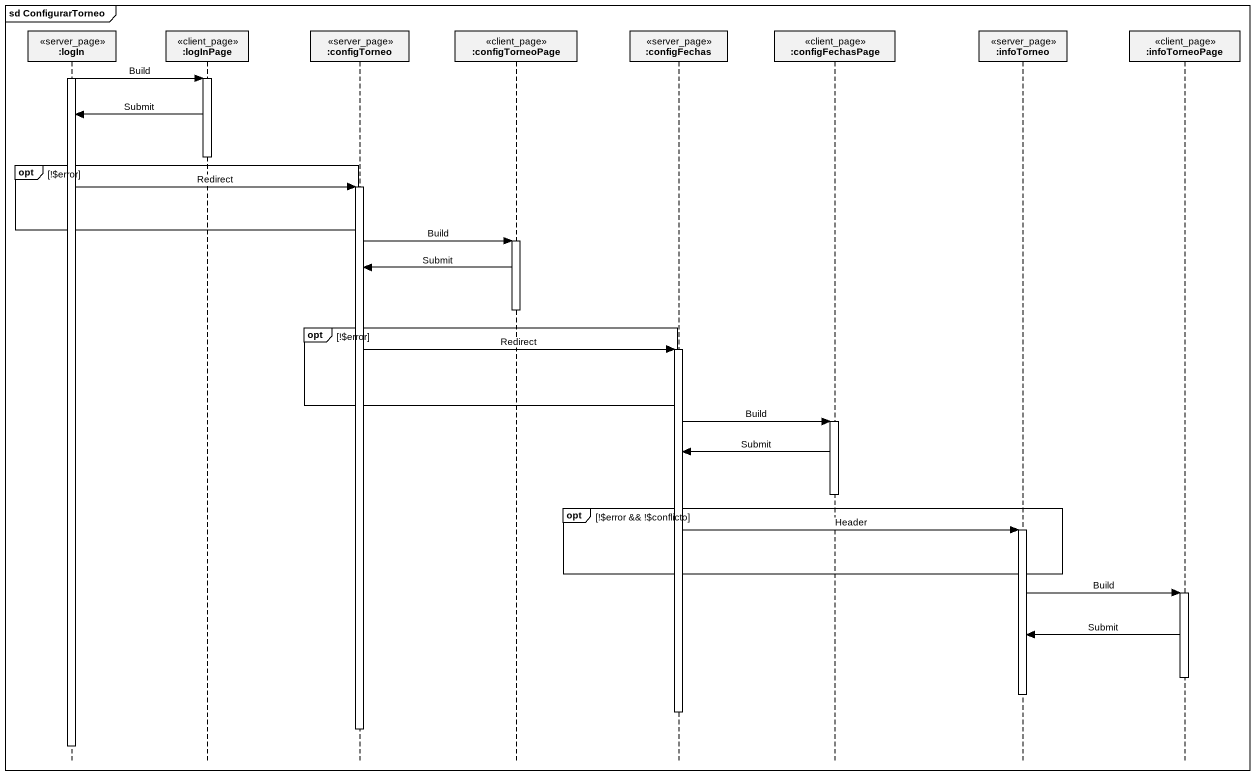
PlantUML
@startuml
mainframe sd ConfigurarTorneo
hide footbox
participant ":logIn" as logIn <<server_page>>
participant ":logInPage" as logInPage <<client_page>>
participant ":configTorneo" as configTorneo <<server_page>>
participant ":configTorneoPage" as configTorneoPage <<client_page>>
participant ":configFechas" as configFechas <<server_page>>
participant ":configFechasPage" as configFechasPage <<client_page>>
participant ":infoTorneo" as infoTorneo <<server_page>>
participant ":infoTorneoPage" as infoTorneoPage <<client_page>>

activate logIn
logIn -> logInPage : Build
activate logInPage
logInPage -> logIn : Submit
deactivate logInPage
opt !~$error
  logIn -> configTorneo : Redirect
  activate configTorneo
end
configTorneo -> configTorneoPage : Build
activate configTorneoPage
configTorneoPage -> configTorneo : Submit
deactivate configTorneoPage
opt !~$error
  configTorneo -> configFechas : Redirect
  activate configFechas
end
configFechas -> configFechasPage : Build
activate configFechasPage
configFechasPage -> configFechas : Submit
deactivate configFechasPage
opt !~$error && !~$conflicto
  configFechas -> infoTorneo : Header
  activate infoTorneo
end
infoTorneo -> infoTorneoPage : Build
activate infoTorneoPage
infoTorneoPage -> infoTorneo : Submit
deactivate infoTorneoPage
deactivate infoTorneo
deactivate configFechas
deactivate configTorneo
deactivate logIn
@enduml
